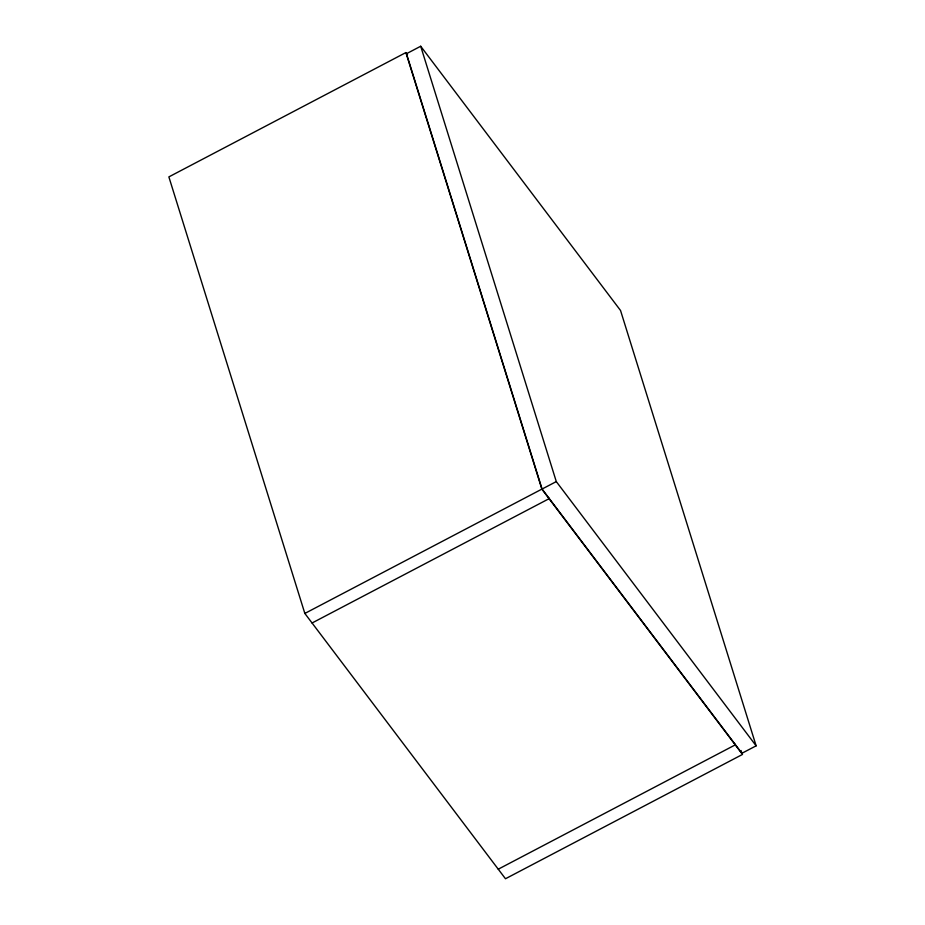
<?xml version="1.0" encoding="UTF-8"?>
<svg xmlns="http://www.w3.org/2000/svg" width="925" height="925" viewBox="0 0 925 925"><rect width="100%" height="100%" fill="white"/><g stroke="black" fill="none" stroke-linecap="round" stroke-linejoin="round"><path stroke-width="1.39" d="M405.89 52.575L168.87 176.895L304.845 613.448L505.478 878.75L742.497 754.43L541.865 489.128L405.89 52.575L407.497 54.691M420.702 46.25L406.48 53.708L542.073 489.047L741.908 753.285L756.13 745.827L620.536 310.488L420.702 46.25L556.295 481.59L756.13 745.827M304.845 613.448L541.865 489.128M542.073 489.047L556.295 481.59M312.06 622.999L549.092 498.679L548.895 498.066M498.251 869.199L735.271 744.879L735.086 744.267M741.052 750.533L741.908 753.285"/></g></svg>
